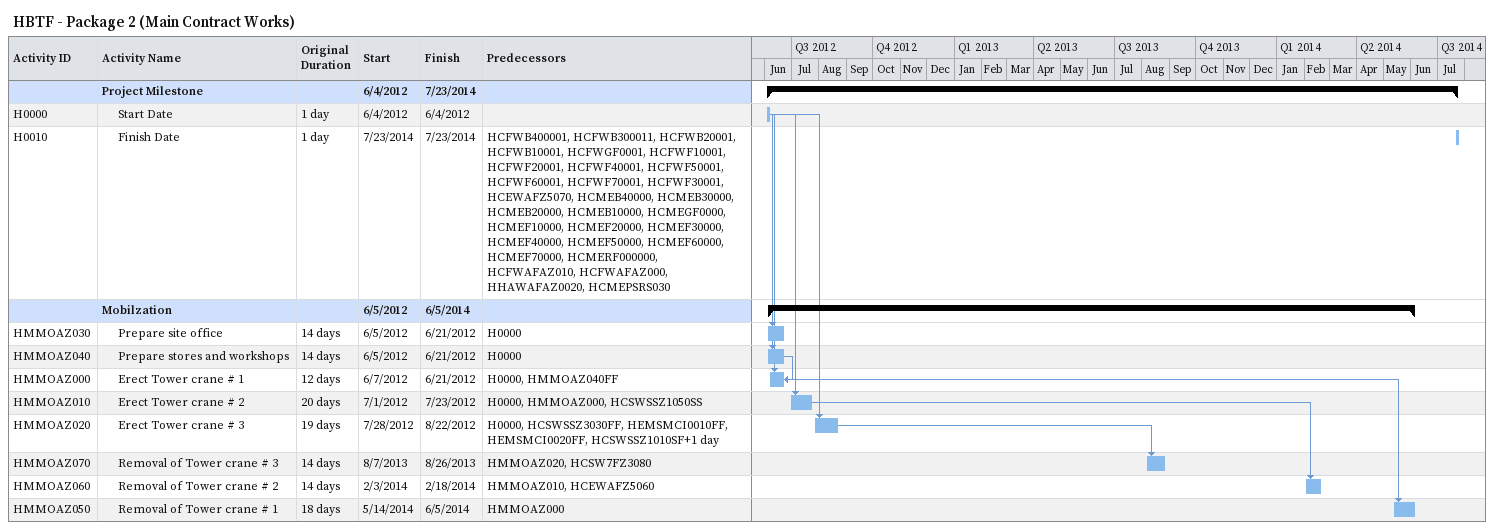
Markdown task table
HBTF - Package 2 (Main Contract Works)

| ID | Level | Task | Original duration | Start | Finish | Predecessors |
|---|---|---|---|---|---|---|
|  | 1 | **Project Milestone** |  | 2012-06-04 | 2014-07-23 |  |
| H0000 | 2 | Start Date | 1d | 2012-06-04 | 2012-06-04 |  |
| H0010 | 2 | Finish Date | 1d | 2014-07-23 | 2014-07-23 | HCFWB400001, HCFWB300011, HCFWB20001, HCFWB10001, HCFWGF0001, HCFWF10001, HCFWF20001, HCFWF40001, HCFWF50001, HCFWF60001, HCFWF70001, HCFWF30001, HCEWAFZ5070, HCMEB40000, HCMEB30000, HCMEB20000, HCMEB10000, HCMEGF0000, HCMEF10000, HCMEF20000, HCMEF30000, HCMEF40000, HCMEF50000, HCMEF60000, HCMEF70000, HCMERF000000, HCFWAFAZ010, HCFWAFAZ000, HHAWAFAZ0020, HCMEPSRS030 |
|  | 1 | **Mobilzation** |  | 2012-06-05 | 2014-06-05 |  |
| HMMOAZ030 | 2 | Prepare site office | 14d | 2012-06-05 | 2012-06-21 | H0000 |
| HMMOAZ040 | 2 | Prepare stores and workshops | 14d | 2012-06-05 | 2012-06-21 | H0000 |
| HMMOAZ000 | 2 | Erect Tower crane # 1 | 12d | 2012-06-07 | 2012-06-21 | H0000, HMMOAZ040FF |
| HMMOAZ010 | 2 | Erect Tower crane # 2 | 20d | 2012-07-01 | 2012-07-23 | H0000, HMMOAZ000, HCSWSSZ1050SS |
| HMMOAZ020 | 2 | Erect Tower crane # 3 | 19d | 2012-07-28 | 2012-08-22 | H0000, HCSWSSZ3030FF, HEMSMCI0010FF, HEMSMCI0020FF, HCSWSSZ1010SF+1d |
| HMMOAZ070 | 2 | Removal of Tower crane # 3 | 14d | 2013-08-07 | 2013-08-26 | HMMOAZ020, HCSW7FZ3080 |
| HMMOAZ060 | 2 | Removal of Tower crane # 2 | 14d | 2014-02-03 | 2014-02-18 | HMMOAZ010, HCEWAFZ5060 |
| HMMOAZ050 | 2 | Removal of Tower crane # 1 | 18d | 2014-05-14 | 2014-06-05 | HMMOAZ000 |
